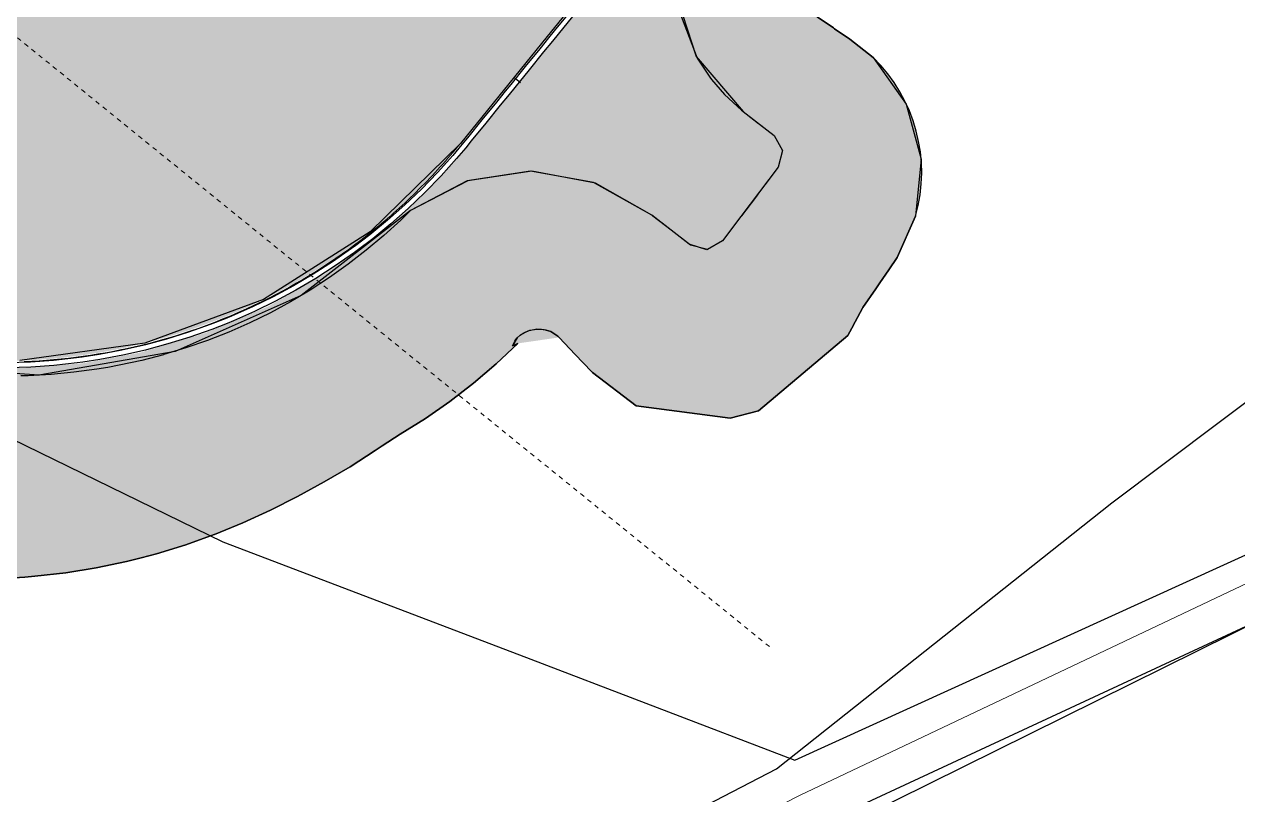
# Model space of a CAD drawing. Header units: metres. Extents: x 507649 to 508899, y 6966965 to 6967377.
# Drawn here: x 507903.79 to 507930.25, y 6967053.98 to 6967070.79 of the extents above; entities that cross this region are included whole.
import ezdxf

# ---------------------------------------------------------------- set-up
doc = ezdxf.new("R2010")
doc.units = ezdxf.units.M
doc.linetypes.add('Grid Line', pattern=[2.1, 1.2, -0.3, 0.3, -0.3])
doc.layers.add('_PROP-BDY', color=6, linetype='Continuous', plot=False)
doc.layers.add('A-FLOR', color=252, linetype='Continuous', lineweight=5)
doc.layers.add('D_UG_PIPES', color=252, linetype='EXIST_SWD', lineweight=0)
for name, color, linetype in [('C_TEXT_2.5', 7, 'Continuous'), ('EWS_BATTER TOP', 30, 'EARTHWORKS_Batter Ticks 1'), ('HATCH_LANDSCAPE', 1, 'Continuous'), ('HATCH_PAVEMENT_CARPARK', 254, 'Continuous'), ('KRB_LIP', 6, 'Continuous'), ('mga2020bdy', 252, 'Continuous'), ('mga2020TOPO_WAT', 252, 'Continuous'), ('PAV_CREST SAG', 2, 'Continuous'), ('PAV_FOOTPATH', 101, 'Continuous'), ('TIN BORDER', 5, 'Continuous'), ('TOPO_BANK', 252, 'Continuous')]:
    doc.layers.add(name, color=color, linetype=linetype)
doc.layers.add('S-GRID', color=47, linetype='Continuous', lineweight=5, plot=False)
doc.styles.get("Standard").update_dxf_attribs({"font": 'ARIALN.TTF'})
doc.linetypes.add('EARTHWORKS_Batter Ticks 1', pattern='A,0.5,[9,ISOCP.shx,S=1,R=0,X=0,Y=0],3,[9,ISOCP.shx,S=0.5,R=0,X=0,Y=0],2.5', length=6)
doc.linetypes.add('EXIST_SWD', pattern='A,5,-2.5,5,-2,["SWD",Standard,S=2.5,R=0,X=0,Y=-1.25],-8,5,-2.5,5,-2.5', length=37.5)

# ---------------------------------------------------------------- blocks, each defined once
blk = doc.blocks.new('XD_HATCH')
at = {"layer": 'HATCH_LANDSCAPE', "ltscale": 0.5}
h = blk.add_hatch(dxfattribs=at)
h.set_pattern_fill('GRASS', color=256, scale=0.05)
h.set_pattern_definition([(212.013854887, (0, 0), (-0.28538859865, -1.2375190291), [0.238125, -1.557926224]), (167.013854887, (0, 0), (-0.28538859868, -1.23751902925), [0.238125, -1.031875]), (257.013854887, (0, 0), (1.23751902925, -0.28538859868), [0.238125, -1.031875])])
edge = h.paths.add_edge_path()
edge.add_line((507928.042, 6967123.679), (507927.776, 6967121.724))
edge.add_line((507927.776, 6967121.724), (507927.741, 6967120.96))
edge.add_line((507927.741, 6967120.96), (507927.853, 6967120.076))
edge.add_line((507927.853, 6967120.076), (507928.12, 6967119.213))
edge.add_line((507928.12, 6967119.213), (507928.505, 6967118.481))
edge.add_line((507928.505, 6967118.481), (507935.361, 6967107.412))
edge.add_line((507935.361, 6967107.412), (507936.198, 6967105.739))
edge.add_line((507936.198, 6967105.739), (507936.832, 6967103.76))
edge.add_line((507936.832, 6967103.76), (507937.018, 6967102.605))
edge.add_line((507937.018, 6967102.605), (507937.086, 6967101.438))
edge.add_line((507937.086, 6967101.438), (507937.028, 6967100.143))
edge.add_line((507937.028, 6967100.143), (507936.823, 6967098.864))
edge.add_line((507936.823, 6967098.864), (507936.391, 6967097.354))
edge.add_line((507936.391, 6967097.354), (507935.848, 6967096.121))
edge.add_line((507935.848, 6967096.121), (507935.172, 6967094.956))
edge.add_line((507935.172, 6967094.956), (507934.621, 6967094.192))
edge.add_line((507934.621, 6967094.192), (507929.077, 6967087.367))
edge.add_line((507929.077, 6967087.367), (507927.109, 6967084.944))
edge.add_line((507927.109, 6967084.944), (507923.325, 6967080.287))
edge.add_line((507923.325, 6967080.287), (507918.735, 6967074.637))
edge.add_line((507918.735, 6967074.637), (507915.309, 6967070.42))
edge.add_line((507915.309, 6967070.42), (507913.417, 6967068.092))
edge.add_line((507913.417, 6967068.092), (507912.496, 6967067.072))
edge.add_line((507912.496, 6967067.072), (507911.487, 6967066.138))
edge.add_line((507911.487, 6967066.138), (507910.337, 6967065.337))
edge.add_line((507910.337, 6967065.337), (507909.122, 6967064.636))
edge.add_line((507909.122, 6967064.636), (507907.756, 6967064.058))
edge.add_line((507907.756, 6967064.058), (507906.336, 6967063.628))
edge.add_line((507906.336, 6967063.628), (507905.059, 6967063.39))
edge.add_line((507905.059, 6967063.39), (507903.764, 6967063.287))
edge.add_line((507903.764, 6967063.287), (507902.687, 6967063.284))
edge.add_line((507902.687, 6967063.284), (507901.614, 6967063.361))
edge.add_line((507901.614, 6967063.361), (507900.758, 6967063.518))
edge.add_line((507900.758, 6967063.518), (507899.91, 6967063.722))
edge.add_line((507899.91, 6967063.722), (507899.069, 6967063.972))
edge.add_line((507899.069, 6967063.972), (507898.249, 6967064.283))
edge.add_line((507898.249, 6967064.283), (507894.922, 6967065.974))
edge.add_line((507894.922, 6967065.974), (507892.803, 6967061.612))
edge.add_line((507892.803, 6967061.612), (507893.256, 6967061.401))
edge.add_line((507893.256, 6967061.401), (507893.709, 6967061.19))
edge.add_line((507893.709, 6967061.19), (507894.163, 6967060.978))
edge.add_line((507894.163, 6967060.978), (507894.616, 6967060.767))
edge.add_line((507894.616, 6967060.767), (507895.07, 6967060.556))
edge.add_line((507895.07, 6967060.556), (507895.523, 6967060.345))
edge.add_line((507895.523, 6967060.345), (507895.976, 6967060.134))
edge.add_line((507895.976, 6967060.134), (507896.256, 6967060.012))
edge.add_line((507896.256, 6967060.012), (507896.66, 6967059.88))
edge.add_line((507896.66, 6967059.88), (507897.302, 6967059.632))
edge.add_line((507897.302, 6967059.632), (507897.952, 6967059.411))
edge.add_line((507897.952, 6967059.411), (507898.612, 6967059.22))
edge.add_line((507898.612, 6967059.22), (507899.278, 6967059.058))
edge.add_line((507899.278, 6967059.058), (507899.534, 6967059.004))
edge.add_line((507899.534, 6967059.004), (507899.95, 6967058.927))
edge.add_line((507899.95, 6967058.927), (507900.626, 6967058.824))
edge.add_line((507900.626, 6967058.824), (507901.305, 6967058.747))
edge.add_line((507901.305, 6967058.747), (507901.985, 6967058.701))
edge.add_line((507901.985, 6967058.701), (507902.666, 6967058.686))
edge.add_line((507902.666, 6967058.686), (507903.345, 6967058.701))
edge.add_line((507903.345, 6967058.701), (507903.807, 6967058.729))
edge.add_line((507903.807, 6967058.729), (507904.022, 6967058.747))
edge.add_line((507904.022, 6967058.747), (507904.695, 6967058.822))
edge.add_line((507904.695, 6967058.822), (507905.362, 6967058.928))
edge.add_line((507905.362, 6967058.928), (507906.022, 6967059.067))
edge.add_line((507906.022, 6967059.067), (507906.339, 6967059.145))
edge.add_line((507906.339, 6967059.145), (507906.673, 6967059.236))
edge.add_line((507906.673, 6967059.236), (507907.313, 6967059.433))
edge.add_line((507907.313, 6967059.433), (507907.932, 6967059.654))
edge.add_line((507907.932, 6967059.654), (507907.942, 6967059.658))
edge.add_line((507907.942, 6967059.658), (507908.559, 6967059.909))
edge.add_line((507908.559, 6967059.909), (507909.162, 6967060.186))
edge.add_line((507909.162, 6967060.186), (507909.751, 6967060.488))
edge.add_line((507909.751, 6967060.488), (507910.329, 6967060.803))
edge.add_line((507910.329, 6967060.803), (507910.895, 6967061.133))
edge.add_line((507910.895, 6967061.133), (507911.444, 6967061.486))
edge.add_line((507911.444, 6967061.486), (507911.597, 6967061.59))
edge.add_line((507911.597, 6967061.59), (507911.989, 6967061.842))
edge.add_line((507911.989, 6967061.842), (507912.539, 6967062.188))
edge.add_line((507912.539, 6967062.188), (507913.072, 6967062.561))
edge.add_line((507913.072, 6967062.561), (507913.586, 6967062.958))
edge.add_line((507913.586, 6967062.958), (507914.081, 6967063.38))
edge.add_line((507914.081, 6967063.38), (507914.556, 6967063.825))
edge.add_line((507914.556, 6967063.825), (507915.452, 6967063.955))
edge.add_line((507915.452, 6967063.955), (507915.804, 6967063.586))
edge.add_line((507915.804, 6967063.586), (507915.806, 6967063.584))
edge.add_line((507915.806, 6967063.584), (507916.162, 6967063.214))
edge.add_line((507916.162, 6967063.214), (507916.182, 6967063.192))
edge.add_line((507916.182, 6967063.192), (507917.133, 6967062.463))
edge.add_line((507917.133, 6967062.463), (507919.183, 6967062.192))
edge.add_line((507919.183, 6967062.192), (507919.804, 6967062.351))
edge.add_line((507919.804, 6967062.351), (507921.752, 6967063.996))
edge.add_line((507921.752, 6967063.996), (507921.838, 6967064.159))
edge.add_line((507921.838, 6967064.159), (507921.909, 6967064.293))
edge.add_line((507921.909, 6967064.293), (507922.067, 6967064.59))
edge.add_line((507922.067, 6967064.59), (507922.077, 6967064.605))
edge.add_line((507922.077, 6967064.605), (507922.359, 6967065.018))
edge.add_line((507922.359, 6967065.018), (507922.446, 6967065.145))
edge.add_line((507922.446, 6967065.145), (507922.642, 6967065.432))
edge.add_line((507922.642, 6967065.432), (507922.825, 6967065.701))
edge.add_line((507922.825, 6967065.701), (507923.227, 6967066.601))
edge.add_arc((507919.873, 6967067.554), 3.487, 344.1416, 405.879)
edge.add_line((507922.3, 6967070.057), (507921.794, 6967070.463))
edge.add_line((507921.794, 6967070.463), (507921.459, 6967070.689))
edge.add_line((507921.459, 6967070.689), (507921.436, 6967070.705))
edge.add_line((507921.436, 6967070.705), (507921.078, 6967070.946))
edge.add_line((507921.078, 6967070.946), (507921.066, 6967070.956))
edge.add_line((507921.066, 6967070.956), (507920.941, 6967071.075))
edge.add_line((507920.941, 6967071.075), (507920.845, 6967071.191))
edge.add_line((507920.845, 6967071.191), (507920.832, 6967071.208))
edge.add_line((507920.832, 6967071.208), (507920.739, 6967071.353))
edge.add_arc((507921.945, 6967072.031), 1.384, 188.0285, 209.349, ccw=False)
edge.add_line((507920.575, 6967071.838), (507920.569, 6967071.884))
edge.add_arc((507921.88, 6967072.025), 1.319, 165.8469, 186.1533, ccw=False)
edge.add_arc((507921.829, 6967072.038), 1.266, 150.4312, 165.8343, ccw=False)
edge.add_line((507920.728, 6967072.663), (507920.821, 6967072.804))
edge.add_line((507920.821, 6967072.804), (507920.889, 6967072.885))
edge.add_line((507920.889, 6967072.885), (507920.997, 6967073.037))
edge.add_line((507920.997, 6967073.037), (507921.285, 6967073.45))
edge.add_line((507921.285, 6967073.45), (507921.57, 6967073.865))
edge.add_line((507921.57, 6967073.865), (507921.855, 6967074.28))
edge.add_line((507921.855, 6967074.28), (507922.142, 6967074.693))
edge.add_line((507922.142, 6967074.693), (507922.437, 6967075.1))
edge.add_line((507922.437, 6967075.1), (507922.732, 6967075.507))
edge.add_line((507922.732, 6967075.507), (507922.986, 6967075.858))
edge.add_line((507922.986, 6967075.858), (507923.026, 6967075.914))
edge.add_line((507923.026, 6967075.914), (507923.32, 6967076.322))
edge.add_line((507923.32, 6967076.322), (507923.614, 6967076.729))
edge.add_line((507923.614, 6967076.729), (507923.907, 6967077.137))
edge.add_line((507923.907, 6967077.137), (507924.2, 6967077.546))
edge.add_line((507924.2, 6967077.546), (507924.493, 6967077.954))
edge.add_line((507924.493, 6967077.954), (507924.785, 6967078.362))
edge.add_line((507924.785, 6967078.362), (507925.077, 6967078.771))
edge.add_arc((507927.216, 6967077.375), 2.555, 102.0602, 146.8552, ccw=False)
edge.add_line((507926.683, 6967079.873), (507926.933, 6967079.9))
edge.add_arc((507927.02, 6967077.202), 2.699, 45.2674, 91.8425, ccw=False)
edge.add_line((507928.919, 6967079.12), (507928.955, 6967079.084))
edge.add_line((507928.955, 6967079.084), (507929.31, 6967078.727))
edge.add_line((507929.31, 6967078.727), (507929.665, 6967078.371))
edge.add_line((507929.665, 6967078.371), (507930.019, 6967078.015))
edge.add_line((507930.019, 6967078.015), (507930.264, 6967077.769))
edge.add_line((507930.264, 6967077.769), (507930.374, 6967077.658))
edge.add_line((507930.374, 6967077.658), (507930.729, 6967077.302))
edge.add_line((507930.729, 6967077.302), (507931.084, 6967076.945))
edge.add_line((507931.084, 6967076.945), (507931.438, 6967076.589))
edge.add_line((507931.438, 6967076.589), (507931.609, 6967076.417))
edge.add_arc((507934.389, 6967079.182), 3.92, 224.8432, 270.2332)
edge.add_line((507934.405, 6967075.262), (507936.327, 6967075.792))
edge.add_line((507936.327, 6967075.792), (507937.038, 6967076.844))
edge.add_line((507937.038, 6967076.844), (507937.115, 6967077.039))
edge.add_line((507937.115, 6967077.039), (507937.307, 6967077.532))
edge.add_line((507937.307, 6967077.532), (507937.498, 6967078.025))
edge.add_line((507937.498, 6967078.025), (507937.69, 6967078.517))
edge.add_line((507937.69, 6967078.517), (507937.881, 6967079.01))
edge.add_line((507937.881, 6967079.01), (507938.071, 6967079.503))
edge.add_line((507938.071, 6967079.503), (507938.261, 6967079.995))
edge.add_line((507938.261, 6967079.995), (507938.453, 6967080.487))
edge.add_line((507938.453, 6967080.487), (507938.716, 6967080.919))
edge.add_line((507938.716, 6967080.919), (507938.979, 6967081.351))
edge.add_line((507938.979, 6967081.351), (507939.245, 6967081.781))
edge.add_line((507939.245, 6967081.781), (507939.525, 6967082.199))
edge.add_line((507939.525, 6967082.199), (507939.804, 6967082.618))
edge.add_line((507939.804, 6967082.618), (507940.084, 6967083.036))
edge.add_line((507940.084, 6967083.036), (507940.258, 6967083.298))
edge.add_line((507940.258, 6967083.298), (507940.362, 6967083.455))
edge.add_line((507940.362, 6967083.455), (507940.641, 6967083.874))
edge.add_line((507940.641, 6967083.874), (507940.919, 6967084.294))
edge.add_line((507940.919, 6967084.294), (507941.197, 6967084.713))
edge.add_line((507941.197, 6967084.713), (507941.474, 6967085.133))
edge.add_line((507941.474, 6967085.133), (507941.751, 6967085.552))
edge.add_line((507941.751, 6967085.552), (507942.028, 6967085.972))
edge.add_line((507942.028, 6967085.972), (507942.305, 6967086.393))
edge.add_line((507942.305, 6967086.393), (507942.581, 6967086.813))
edge.add_line((507942.581, 6967086.813), (507942.89, 6967087.207))
edge.add_line((507942.89, 6967087.207), (507943.222, 6967087.583))
edge.add_line((507943.222, 6967087.583), (507943.554, 6967087.958))
edge.add_line((507943.554, 6967087.958), (507943.885, 6967088.334))
edge.add_line((507943.885, 6967088.334), (507944.217, 6967088.711))
edge.add_line((507944.217, 6967088.711), (507944.74, 6967090.417))
edge.add_line((507944.74, 6967090.417), (507944.74, 6967090.443))
edge.add_line((507944.74, 6967090.443), (507944.738, 6967090.92))
edge.add_line((507944.738, 6967090.92), (507944.3, 6967092.056))
edge.add_line((507944.3, 6967092.056), (507944.1, 6967092.24))
edge.add_line((507944.1, 6967092.24), (507943.732, 6967092.581))
edge.add_line((507943.732, 6967092.581), (507943.364, 6967092.921))
edge.add_line((507943.364, 6967092.921), (507942.995, 6967093.261))
edge.add_line((507942.995, 6967093.261), (507942.627, 6967093.601))
edge.add_line((507942.627, 6967093.601), (507942.258, 6967093.94))
edge.add_line((507942.258, 6967093.94), (507941.889, 6967094.28))
edge.add_line((507941.889, 6967094.28), (507941.716, 6967094.44))
edge.add_line((507941.716, 6967094.44), (507941.52, 6967094.62))
edge.add_line((507941.52, 6967094.62), (507941.151, 6967094.959))
edge.add_line((507941.151, 6967094.959), (507940.782, 6967095.299))
edge.add_line((507940.782, 6967095.299), (507940.413, 6967095.638))
edge.add_line((507940.413, 6967095.638), (507940.044, 6967095.977))
edge.add_line((507940.044, 6967095.977), (507939.674, 6967096.317))
edge.add_line((507939.674, 6967096.317), (507939.304, 6967096.654))
edge.add_line((507939.304, 6967096.654), (507938.986, 6967096.877))
edge.add_line((507938.986, 6967096.877), (507938.884, 6967096.939))
edge.add_line((507938.884, 6967096.939), (507938.336, 6967097.64))
edge.add_line((507938.336, 6967097.64), (507938.28, 6967097.638))
edge.add_line((507938.28, 6967097.638), (507938.142, 6967097.652))
edge.add_line((507938.142, 6967097.652), (507937.964, 6967097.71))
edge.add_line((507937.964, 6967097.71), (507937.93, 6967097.726))
edge.add_line((507937.93, 6967097.726), (507937.649, 6967097.965))
edge.add_line((507937.649, 6967097.965), (507937.623, 6967097.99))
edge.add_line((507937.623, 6967097.99), (507937.647, 6967099.132))
edge.add_line((507937.647, 6967099.132), (507937.662, 6967099.33))
edge.add_line((507937.662, 6967099.33), (507937.675, 6967099.556))
edge.add_line((507937.675, 6967099.556), (507937.689, 6967100.089))
edge.add_line((507937.689, 6967100.089), (507937.681, 6967100.619))
edge.add_line((507937.681, 6967100.619), (507937.65, 6967101.145))
edge.add_line((507937.65, 6967101.145), (507937.613, 6967101.537))
edge.add_line((507937.613, 6967101.537), (507937.598, 6967101.666))
edge.add_line((507937.598, 6967101.666), (507937.524, 6967102.181))
edge.add_line((507937.524, 6967102.181), (507937.429, 6967102.69))
edge.add_line((507937.429, 6967102.69), (507937.314, 6967103.192))
edge.add_line((507937.314, 6967103.192), (507937.215, 6967103.561))
edge.add_line((507937.215, 6967103.561), (507937.188, 6967103.652))
edge.add_line((507937.188, 6967103.652), (507937.178, 6967103.686))
edge.add_line((507937.178, 6967103.686), (507937.022, 6967104.172))
edge.add_line((507937.022, 6967104.172), (507936.847, 6967104.649))
edge.add_line((507936.847, 6967104.649), (507936.652, 6967105.116))
edge.add_line((507936.652, 6967105.116), (507936.437, 6967105.571))
edge.add_line((507936.437, 6967105.571), (507936.412, 6967105.618))
edge.add_line((507936.412, 6967105.618), (507936.247, 6967106.034))
edge.add_line((507936.247, 6967106.034), (507936.03, 6967106.486))
edge.add_line((507936.03, 6967106.486), (507935.788, 6967106.924))
edge.add_line((507935.788, 6967106.924), (507935.525, 6967107.349))
edge.add_line((507935.525, 6967107.349), (507935.447, 6967107.467))
edge.add_line((507935.447, 6967107.467), (507935.264, 6967107.776))
edge.add_line((507935.264, 6967107.776), (507935.009, 6967108.206))
edge.add_line((507935.009, 6967108.206), (507934.753, 6967108.636))
edge.add_line((507934.753, 6967108.636), (507934.498, 6967109.066))
edge.add_line((507934.498, 6967109.066), (507934.243, 6967109.497))
edge.add_line((507934.243, 6967109.497), (507933.988, 6967109.927))
edge.add_line((507933.988, 6967109.927), (507933.711, 6967110.343))
edge.add_line((507933.711, 6967110.343), (507933.399, 6967110.738))
edge.add_line((507933.399, 6967110.738), (507933.171, 6967111.185))
edge.add_line((507933.171, 6967111.185), (507932.875, 6967111.59))
edge.add_line((507932.875, 6967111.59), (507932.794, 6967111.705))
edge.add_line((507932.794, 6967111.705), (507932.609, 6967112.013))
edge.add_line((507932.609, 6967112.013), (507932.353, 6967112.442))
edge.add_line((507932.353, 6967112.442), (507932.096, 6967112.871))
edge.add_line((507932.096, 6967112.871), (507931.839, 6967113.3))
edge.add_line((507931.839, 6967113.3), (507931.582, 6967113.73))
edge.add_line((507931.582, 6967113.73), (507931.325, 6967114.159))
edge.add_line((507931.325, 6967114.159), (507931.068, 6967114.588))
edge.add_line((507931.068, 6967114.588), (507930.811, 6967115.017))
edge.add_line((507930.811, 6967115.017), (507930.554, 6967115.446))
edge.add_line((507930.554, 6967115.446), (507930.283, 6967115.866))
edge.add_line((507930.283, 6967115.866), (507930.007, 6967116.283))
edge.add_line((507930.007, 6967116.283), (507929.731, 6967116.7))
edge.add_line((507929.731, 6967116.7), (507929.455, 6967117.117))
edge.add_line((507929.455, 6967117.117), (507929.179, 6967117.534))
edge.add_line((507929.179, 6967117.534), (507928.903, 6967117.951))
edge.add_line((507928.903, 6967117.951), (507928.627, 6967118.369))
edge.add_line((507928.627, 6967118.369), (507928.525, 6967118.526))
edge.add_line((507928.525, 6967118.526), (507928.374, 6967118.799))
edge.add_arc((507932.955, 6967121.142), 5.146, 192.0632, 207.0864, ccw=False)
edge.add_line((507927.923, 6967120.067), (507927.895, 6967120.209))
edge.add_line((507927.895, 6967120.209), (507927.872, 6967120.341))
edge.add_arc((507933.061, 6967121.16), 5.254, 174.1204, 188.9726, ccw=False)
edge.add_line((507927.835, 6967121.698), (507927.838, 6967121.719))
edge.add_line((507927.838, 6967121.719), (507927.951, 6967122.187))
edge.add_line((507927.951, 6967122.187), (507928.032, 6967122.681))
edge.add_line((507928.032, 6967122.681), (507928.067, 6967123.18))
edge.add_line((507928.067, 6967123.18), (507928.104, 6967123.68))
edge.add_line((507928.104, 6967123.68), (507928.042, 6967123.679))
at = {"layer": 'HATCH_PAVEMENT_CARPARK'}
h = blk.add_hatch(color=256, dxfattribs=at)
h.dxf.hatch_style = 1
edge = h.paths.add_edge_path()
edge.add_arc((507820.003, 6967266.085), 90.985, 212.49045, 214.43315, ccw=False)
edge.add_line((507743.26, 6967217.211), (507739.398, 6967223.586))
edge.add_line((507739.398, 6967223.586), (507735.794, 6967229.354))
edge.add_arc((507741.735, 6967233.063), 7.004, 130.4092, 211.9744, ccw=False)
edge.add_line((507737.195, 6967238.395), (507750.654, 6967250.094))
edge.add_line((507750.654, 6967250.094), (507741.05, 6967244.042))
edge.add_line((507741.05, 6967244.042), (507736.887, 6967241.488))
edge.add_line((507736.887, 6967241.488), (507736.596, 6967241.375))
edge.add_line((507736.596, 6967241.375), (507734.55, 6967240.12))
edge.add_line((507734.55, 6967240.12), (507731.321, 6967238.12))
edge.add_line((507731.321, 6967238.12), (507725.641, 6967234.654))
edge.add_line((507725.641, 6967234.654), (507731.043, 6967225.636))
edge.add_line((507731.043, 6967225.636), (507734.314, 6967220.406))
edge.add_line((507734.314, 6967220.406), (507740.71, 6967210.555))
edge.add_arc((507792.018, 6967243.469), 60.957, 212.67978, 223.00419)
edge.add_line((507747.44, 6967201.893), (507760.817, 6967187.542))
edge.add_line((507760.817, 6967187.542), (507809.449, 6967136.334))
edge.add_line((507809.449, 6967136.334), (507818.102, 6967127.228))
edge.add_line((507818.102, 6967127.228), (507823.852, 6967121.378))
edge.add_line((507823.852, 6967121.378), (507824.492, 6967120.745))
edge.add_arc((508006.447, 6967303.151), 257.643, 225.07103, 227.49079)
edge.add_line((507832.355, 6967113.225), (507846.232, 6967101.068))
edge.add_line((507846.232, 6967101.068), (507853.401, 6967095.287))
edge.add_line((507853.401, 6967095.287), (507861.259, 6967089.103))
edge.add_line((507861.259, 6967089.103), (507875.892, 6967078.04))
edge.add_line((507875.892, 6967078.04), (507894.996, 6967066.105))
edge.add_line((507894.996, 6967066.105), (507898.306, 6967064.422))
edge.add_arc((507903.258, 6967076.442), 13, 247.607, 320.5781)
edge.add_line((507913.301, 6967068.186), (507923.209, 6967080.381))
edge.add_line((507923.209, 6967080.381), (507928.884, 6967087.367))
edge.add_line((507928.884, 6967087.367), (507934.503, 6967094.285))
edge.add_arc((507925.6, 6967101.304), 11.338, 321.7466, 356.9562)
edge.add_arc((507925.051, 6967101.301), 11.886, 357.1121, 390.6511)
edge.add_line((507935.276, 6967107.361), (507928.355, 6967118.419))
edge.add_arc((507932.593, 6967121.072), 5, 172.2504, 212.042, ccw=False)
edge.add_line((507927.638, 6967121.746), (507927.905, 6967123.707))
edge.add_line((507927.905, 6967123.707), (507927.905, 6967123.707))
edge.add_line((507927.905, 6967123.707), (507928.222, 6967126.036))
edge.add_line((507928.222, 6967126.036), (507922.15, 6967126.731))
edge.add_line((507922.15, 6967126.731), (507921.982, 6967124.77))
edge.add_line((507921.982, 6967124.77), (507922.008, 6967120.889))
edge.add_arc((507933.653, 6967120.754), 11.645, 179.3346, 190.5058)
edge.add_arc((507935.181, 6967121.115), 13.214, 190.8395, 200.6804)
edge.add_arc((507934.907, 6967121.234), 13.001, 201.5983, 211.6011)
edge.add_line((507923.833, 6967114.422), (507928.422, 6967107.084))
edge.add_arc((507919.474, 6967101.5), 10.548, 18.5241, 31.9651, ccw=False)
edge.add_line((507929.475, 6967104.851), (507929.787, 6967103.654))
edge.add_line((507929.787, 6967103.654), (507929.949, 6967102.428))
edge.add_arc((507919.973, 6967101.735), 10, -10.2075, 3.9733, ccw=False)
edge.add_arc((507921.309, 6967101.319), 8.612, 334.462, 350.9422, ccw=False)
edge.add_line((507929.08, 6967097.606), (507928.501, 6967096.513))
edge.add_line((507928.501, 6967096.513), (507927.791, 6967095.501))
edge.add_line((507927.791, 6967095.501), (507924.256, 6967091.166))
edge.add_line((507924.256, 6967091.166), (507918.568, 6967084.191))
edge.add_line((507918.568, 6967084.191), (507911.58, 6967075.614))
edge.add_line((507911.58, 6967075.614), (507910.645, 6967074.541))
edge.add_line((507910.645, 6967074.541), (507910.131, 6967074.048))
edge.add_line((507910.131, 6967074.048), (507909.863, 6967073.813))
edge.add_line((507909.863, 6967073.813), (507909.587, 6967073.587))
edge.add_line((507909.587, 6967073.587), (507909.304, 6967073.367))
edge.add_line((507909.304, 6967073.367), (507909.013, 6967073.157))
edge.add_line((507909.013, 6967073.157), (507908.416, 6967072.764))
edge.add_line((507908.416, 6967072.764), (507907.795, 6967072.408))
edge.add_line((507907.795, 6967072.408), (507907.154, 6967072.091))
edge.add_line((507907.154, 6967072.091), (507906.825, 6967071.948))
edge.add_line((507906.825, 6967071.948), (507906.493, 6967071.814))
edge.add_line((507906.493, 6967071.814), (507905.816, 6967071.577))
edge.add_line((507905.816, 6967071.577), (507905.127, 6967071.382))
edge.add_line((507905.127, 6967071.382), (507904.429, 6967071.208))
edge.add_line((507904.429, 6967071.208), (507903.012, 6967071.034))
edge.add_line((507903.012, 6967071.034), (507901.581, 6967071.056))
edge.add_line((507901.581, 6967071.056), (507900.489, 6967071.127))
edge.add_line((507900.489, 6967071.127), (507899.41, 6967071.292))
edge.add_line((507899.41, 6967071.292), (507898.989, 6967071.383))
edge.add_line((507898.989, 6967071.383), (507898.134, 6967071.614))
edge.add_line((507898.134, 6967071.614), (507897.297, 6967071.904))
edge.add_line((507897.297, 6967071.904), (507895.368, 6967072.947))
edge.add_line((507895.368, 6967072.947), (507879.298, 6967082.987))
edge.add_line((507879.298, 6967082.987), (507866.995, 6967092.289))
edge.add_line((507866.995, 6967092.289), (507856.54, 6967100.453))
edge.add_line((507856.54, 6967100.453), (507836.168, 6967117.777))
edge.add_line((507836.168, 6967117.777), (507828.863, 6967124.875))
edge.add_line((507828.863, 6967124.875), (507821.037, 6967132.845))
edge.add_line((507821.037, 6967132.845), (507813.741, 6967140.457))
edge.add_line((507813.741, 6967140.457), (507815.658, 6967142.761))
edge.add_line((507815.658, 6967142.761), (507797.065, 6967160.683))
edge.add_line((507797.065, 6967160.683), (507795.715, 6967159.508))
edge.add_line((507795.715, 6967159.508), (507754.472, 6967202.936))
edge.add_line((507754.472, 6967202.936), (507751.459, 6967206.268))
edge.add_arc((507819.868, 6967266.093), 90.877, 214.4857, 221.17028, ccw=False)
at = {"layer": 'KRB_LIP'}
for points in [[(507915.193, 6967070.515), (507915.193, 6967070.515)], [(507913.301, 6967068.186), (507913.301, 6967068.186)]]:
    blk.add_lwpolyline(points, dxfattribs=at)
blk = doc.blocks.new('XE_SURVEY')
at = {"layer": 'D_UG_PIPES', "flags": 128}
blk.add_lwpolyline([(507741.016, 6967200.273), (507747.15, 6967192.291), (507752.549, 6967184.499), (507759.944, 6967176.492), (507766.427, 6967169.447), (507773.421, 6967161.557), (507780.398, 6967154.335), (507787.332, 6967147.004), (507794.664, 6967139.504), (507801.475, 6967132.601), (507808.45, 6967125.472), (507816.205, 6967118.339), (507825.113, 6967108.507), (507830.763, 6967103.224), (507837.747, 6967095.978), (507845.761, 6967088.945), (507853.422, 6967082.201), (507862.041, 6967076.014), (507870.746, 6967069.366), (507880.15, 6967063.579), (507889.541, 6967057.221), (507901.227, 6967052.696), (507905.257, 6967050.845), (507911.912, 6967049.364), (507914.386, 6967050.745), (507920.711, 6967053.97), (507930.606, 6967058.671), (507939.398, 6967065.326), (507941.267, 6967069.526), (507940.877, 6967073.658)], dxfattribs=at)
at = {"layer": 'mga2020bdy'}
blk.add_polyline3d([(507930.838, 6967057.836, 2.66), (507915.488, 6967050.24, 2.596), (507903.498, 6967048.557, 2.542), (507893.762, 6967051.462, 2.434), (507887.548, 6967055.187, 2.548), (507870.142, 6967064.468, 2.562), (507855.02, 6967075.71, 2.622), (507843.867, 6967084.849, 2.546), (507836.245, 6967091.495, 2.659), (507828.052, 6967099.593, 2.613), (507822.89, 6967104.75, 2.549)], dxfattribs=at)
at = {"layer": 'mga2020TOPO_WAT'}
blk.add_polyline3d([(507945.207, 6967077.283, 2.624), (507943.19, 6967071.167, 2.629), (507940.92, 6967065.508, 2.637), (507937.956, 6967062.114, 2.574), (507930.838, 6967057.836, 2.66), (507919.887, 6967052.752, 2.642), (507915.488, 6967050.24, 2.596)], dxfattribs=at)
at = {"layer": 'TOPO_BANK'}
blk.add_polyline3d([(507826.23, 6967109.289, 3.707), (507832.809, 6967102.051, 3.721), (507839.325, 6967095.615, 3.757), (507848.349, 6967087.953, 3.793), (507856.734, 6967080.719, 3.429), (507866.025, 6967074.417, 3.655), (507872.979, 6967068.724, 3.491), (507888.09, 6967058.475, 3.071), (507896.573, 6967054.681, 3.298), (507904.148, 6967052.06, 3.28), (507910.708, 6967051.055, 3.239), (507916.177, 6967052.461, 3.113), (507920.197, 6967054.547, 3.097), (507927.505, 6967060.347, 3.395), (507935.698, 6967066.507, 3.61), (507940.211, 6967073.737, 3.6), (507940.671, 6967080.327, 4.229), (507943.82, 6967086.874, 4.371), (507945.168, 6967091.729, 4.193), (507940.978, 6967098.955, 4.143), (507936.78, 6967105.929, 4.208)], dxfattribs=at)
blk = doc.blocks.new('25027_BNP_Skygate Play-Sheet - 000101 - SITE PLAN')
at = {"layer": '_PROP-BDY'}
for p, q in [((-2456192.9, 4006839.9), (-2471949.3, 3996995.55)), ((-2471949.3, 3996995.55), (-2477470.84, 3992816.39)), ((-2477470.84, 3992816.39), (-2482596.79, 3988936.64)), ((-2482596.79, 3988936.64), (-2484417.59, 3975094.07))]:
    blk.add_line(p, q, dxfattribs=at)
at = {"layer": 'A-FLOR'}
blk.add_line((-2460288.88, 3967458.34), (-2467326.1, 3987999.02), dxfattribs=at)
for points, knots in [([(-2467972.4, 3993314.99), (-2467884.97, 3994304.78), (-2467507.4, 3996133.18), (-2466748.37, 3997835.66), (-2466321.02, 3998583.21)], [-1, -1, -1, -1, -0.75, -0.533333333, -0.533333333, -0.533333333, -0.533333333]), ([(-2467326.1, 3987999.02), (-2467471.84, 3988424.42), (-2467718.65, 3989289.98), (-2468029.15, 3991063.73), (-2468051.51, 3992419.36), (-2467972.4, 3993314.99)], [-1, -1, -1, -1, -0.75, -0.5, 0, 0, 0, 0])]:
    blk.add_open_spline(points, degree=3, knots=knots, dxfattribs=at)
at = {"layer": 'S-GRID', "linetype": 'Grid Line'}
blk.add_line((-2350761.18, 4032670.82), (-2480207.7, 3988097.78), dxfattribs=at)
blk = doc.blocks.new('XE_ARCH')
at = {"xscale": 0.001, "yscale": 0.001, "zscale": 0.001, "rotation": 121.996}
blk.add_blockref('25027_BNP_Skygate Play-Sheet - 000101 - SITE PLAN', (509988.126, 6971273.77), dxfattribs=at)
blk = doc.blocks.new('A$Cbbbd136e')
at = {"layer": 'TIN BORDER'}
blk.add_lwpolyline([(507903.345, 6967058.701), (507903.807, 6967058.729), (507904.022, 6967058.747), (507904.695, 6967058.822), (507905.362, 6967058.928), (507906.022, 6967059.067), (507906.339, 6967059.145), (507906.673, 6967059.236), (507907.313, 6967059.433), (507907.932, 6967059.654), (507907.942, 6967059.658), (507908.559, 6967059.909), (507909.162, 6967060.186), (507909.751, 6967060.488), (507910.329, 6967060.803), (507910.895, 6967061.133), (507911.444, 6967061.486), (507911.597, 6967061.59), (507911.989, 6967061.842), (507912.539, 6967062.188), (507913.072, 6967062.561), (507913.586, 6967062.958), (507914.081, 6967063.38), (507914.556, 6967063.825), (507914.437, 6967063.771), (507914.444, 6967063.79, -0.090716), (507914.542, 6967063.943), (507914.607, 6967064.004, -0.078316), (507914.77, 6967064.095, -0.074463), (507914.965, 6967064.135, -0.070604), (507915.173, 6967064.117), (507915.276, 6967064.085), (507915.427, 6967063.981), (507915.452, 6967063.955), (507915.804, 6967063.586), (507915.806, 6967063.584), (507916.162, 6967063.214), (507916.182, 6967063.192), (507917.133, 6967062.463), (507919.183, 6967062.192), (507919.804, 6967062.351), (507921.752, 6967063.996), (507921.838, 6967064.159), (507921.909, 6967064.293), (507922.067, 6967064.59), (507922.077, 6967064.605), (507922.359, 6967065.018), (507922.446, 6967065.145), (507922.642, 6967065.432), (507922.825, 6967065.701), (507923.227, 6967066.601, 0.276091), (507922.3, 6967070.057), (507921.794, 6967070.463), (507921.459, 6967070.689), (507921.436, 6967070.705), (507921.078, 6967070.946)], format="xyb", dxfattribs=at)
blk = doc.blocks.new('XD_DESIGN BASE_1')
at = {"layer": 'EWS_BATTER TOP'}
blk.add_polyline3d([(507917.957, 6967071.588, 4.778), (507918.441, 6967070.085, 4.755), (507919.469, 6967068.886, 4.732), (507919.469, 6967068.886, 4.732), (507920.141, 6967068.359, 4.728), (507920.141, 6967068.359, 4.728), (507920.328, 6967068.03, 4.726), (507920.231, 6967067.665, 4.725), (507920.231, 6967067.665, 4.725), (507919.42, 6967066.594, 4.71), (507919.42, 6967066.594, 4.71), (507919.019, 6967066.065, 4.717), (507919.019, 6967066.065, 4.717), (507918.687, 6967065.871, 4.718), (507918.316, 6967065.97, 4.72), (507918.316, 6967065.97, 4.72), (507917.473, 6967066.62, 4.722), (507917.473, 6967066.62, 4.722), (507916.247, 6967067.319, 4.759), (507914.859, 6967067.579, 4.796), (507913.463, 6967067.372, 4.833), (507912.211, 6967066.72, 4.87), (507912.211, 6967066.72, 4.87), (507909.833, 6967064.871, 4.899), (507907.079, 6967063.65, 4.927), (507904.112, 6967063.131, 4.956), (507901.107, 6967063.343, 4.984)], dxfattribs=at)
at = {"layer": 'KRB_LIP'}
blk.add_polyline3d([(507936.451, 6967104.646, 4.855), (507936.938, 6967101.742, 4.84), (507936.663, 6967098.81, 4.825), (507935.643, 6967096.048, 4.811), (507935.643, 6967096.048, 4.811), (507934.503, 6967094.285, 4.8), (507934.503, 6967094.285, 4.8), (507928.884, 6967087.367, 4.756), (507928.884, 6967087.367, 4.756), (507926.992, 6967085.038, 4.741), (507926.992, 6967085.038, 4.741), (507923.209, 6967080.381, 4.711), (507923.209, 6967080.381, 4.711), (507918.618, 6967074.731, 4.674), (507918.618, 6967074.731, 4.674), (507915.193, 6967070.515, 4.647), (507915.193, 6967070.515, 4.647), (507913.301, 6967068.186, 4.677), (507913.301, 6967068.186, 4.677), (507911.336, 6967066.256, 4.708), (507909.009, 6967064.783, 4.739), (507906.424, 6967063.833, 4.77), (507903.696, 6967063.449, 4.801)], dxfattribs=at)
at = {"layer": 'PAV_CREST SAG'}
for points in [[(507915.663, 6967071.026, 4.801), (507915.346, 6967070.639, 4.798), (507915.224, 6967070.489, 4.797), (507915.031, 6967070.252, 4.8), (507914.716, 6967069.863, 4.805), (507914.401, 6967069.475, 4.81), (507914.279, 6967069.325, 4.812), (507914.086, 6967069.087, 4.815), (507913.77, 6967068.699, 4.82), (507913.454, 6967068.311, 4.825), (507913.332, 6967068.161, 4.827), (507913.134, 6967067.926, 4.831), (507912.799, 6967067.553, 4.836), (507912.45, 6967067.192, 4.842), (507912.088, 6967066.846, 4.847), (507911.713, 6967066.513, 4.853), (507911.325, 6967066.196, 4.859), (507910.989, 6967065.94, 4.863), (507910.925, 6967065.893, 4.864), (507910.513, 6967065.606, 4.87), (507910.091, 6967065.335, 4.875), (507909.659, 6967065.081, 4.881), (507909.218, 6967064.843, 4.887), (507908.767, 6967064.622, 4.892), (507908.309, 6967064.419, 4.898), (507908.171, 6967064.363, 4.9), (507907.843, 6967064.234, 4.904), (507907.37, 6967064.067, 4.909), (507906.891, 6967063.918, 4.915), (507906.434, 6967063.794, 4.92), (507906.407, 6967063.787, 4.92), (507905.918, 6967063.676, 4.926), (507905.425, 6967063.583, 4.932), (507905.053, 6967063.526, 4.936), (507904.929, 6967063.509, 4.937), (507904.43, 6967063.454, 4.943), (507903.93, 6967063.419, 4.948), (507903.429, 6967063.403, 4.954)], [(507915.663, 6967071.026, 4.801), (507915.346, 6967070.639, 4.798), (507915.224, 6967070.489, 4.797), (507915.031, 6967070.252, 4.8), (507914.716, 6967069.863, 4.805), (507914.401, 6967069.475, 4.81), (507914.279, 6967069.325, 4.812), (507914.086, 6967069.087, 4.815), (507913.77, 6967068.699, 4.82), (507913.454, 6967068.311, 4.825), (507913.332, 6967068.161, 4.827), (507913.134, 6967067.926, 4.831), (507912.799, 6967067.553, 4.836), (507912.45, 6967067.192, 4.842), (507912.088, 6967066.846, 4.847), (507911.713, 6967066.513, 4.853), (507911.325, 6967066.196, 4.859), (507910.989, 6967065.94, 4.863), (507910.925, 6967065.893, 4.864), (507910.513, 6967065.606, 4.87), (507910.091, 6967065.335, 4.875), (507909.659, 6967065.081, 4.881), (507909.218, 6967064.843, 4.887), (507908.767, 6967064.622, 4.892), (507908.309, 6967064.419, 4.898), (507908.171, 6967064.363, 4.9), (507907.843, 6967064.234, 4.904), (507907.37, 6967064.067, 4.909), (507906.891, 6967063.918, 4.915), (507906.434, 6967063.794, 4.92), (507906.407, 6967063.787, 4.92), (507905.918, 6967063.676, 4.926), (507905.425, 6967063.583, 4.932), (507905.053, 6967063.526, 4.936), (507904.929, 6967063.509, 4.937), (507904.43, 6967063.454, 4.943), (507903.93, 6967063.419, 4.948), (507903.429, 6967063.403, 4.954)], [(507915.748, 6967070.957, 4.801), (507915.432, 6967070.57, 4.798), (507915.309, 6967070.42, 4.797), (507915.116, 6967070.182, 4.8), (507914.801, 6967069.794, 4.805), (507914.486, 6967069.406, 4.81), (507914.364, 6967069.255, 4.812), (507914.171, 6967069.018, 4.815), (507913.855, 6967068.63, 4.82), (507913.54, 6967068.242, 4.825), (507913.417, 6967068.092, 4.827), (507913.217, 6967067.854, 4.831), (507912.88, 6967067.478, 4.836), (507912.528, 6967067.114, 4.842), (507912.163, 6967066.765, 4.847), (507911.784, 6967066.43, 4.853), (507911.393, 6967066.109, 4.859), (507911.054, 6967065.851, 4.863), (507910.989, 6967065.804, 4.864), (507910.574, 6967065.515, 4.87), (507910.149, 6967065.241, 4.875), (507909.713, 6967064.985, 4.881), (507909.268, 6967064.745, 4.887), (507908.814, 6967064.523, 4.892), (507908.351, 6967064.318, 4.898), (507908.213, 6967064.261, 4.9), (507907.881, 6967064.131, 4.904), (507907.404, 6967063.962, 4.909), (507906.922, 6967063.812, 4.915), (507906.46, 6967063.687, 4.92), (507906.433, 6967063.681, 4.92), (507905.94, 6967063.568, 4.926), (507905.443, 6967063.474, 4.932), (507905.068, 6967063.417, 4.936), (507904.943, 6967063.4, 4.937), (507904.44, 6967063.345, 4.943), (507903.936, 6967063.309, 4.948), (507903.43, 6967063.293, 4.954)], [(507915.748, 6967070.957, 4.801), (507915.432, 6967070.57, 4.798), (507915.309, 6967070.42, 4.797), (507915.116, 6967070.182, 4.8), (507914.801, 6967069.794, 4.805), (507914.486, 6967069.406, 4.81), (507914.364, 6967069.255, 4.812), (507914.171, 6967069.018, 4.815), (507913.855, 6967068.63, 4.82), (507913.54, 6967068.242, 4.825), (507913.417, 6967068.092, 4.827), (507913.217, 6967067.854, 4.831), (507912.88, 6967067.478, 4.836), (507912.528, 6967067.114, 4.842), (507912.163, 6967066.765, 4.847), (507911.784, 6967066.43, 4.853), (507911.393, 6967066.109, 4.859), (507911.054, 6967065.851, 4.863), (507910.989, 6967065.804, 4.864), (507910.574, 6967065.515, 4.87), (507910.149, 6967065.241, 4.875), (507909.713, 6967064.985, 4.881), (507909.268, 6967064.745, 4.887), (507908.814, 6967064.523, 4.892), (507908.351, 6967064.318, 4.898), (507908.213, 6967064.261, 4.9), (507907.881, 6967064.131, 4.904), (507907.404, 6967063.962, 4.909), (507906.922, 6967063.812, 4.915), (507906.46, 6967063.687, 4.92), (507906.433, 6967063.681, 4.92), (507905.94, 6967063.568, 4.926), (507905.443, 6967063.474, 4.932), (507905.068, 6967063.417, 4.936), (507904.943, 6967063.4, 4.937), (507904.44, 6967063.345, 4.943), (507903.936, 6967063.309, 4.948), (507903.43, 6967063.293, 4.954)], [(507921.078, 6967070.946, 3.861), (507921.436, 6967070.705, 3.848), (507921.459, 6967070.689, 3.847), (507921.794, 6967070.463, 3.836), (507922.3, 6967070.057, 3.816), (507923.025, 6967069.044, 3.768), (507923.348, 6967067.841, 3.72), (507923.227, 6967066.601, 3.672), (507923.227, 6967066.601, 3.672), (507922.825, 6967065.701, 3.641), (507922.642, 6967065.432, 3.632), (507922.446, 6967065.145, 3.622), (507922.359, 6967065.018, 3.618), (507922.077, 6967064.605, 3.604), (507922.067, 6967064.59, 3.603), (507921.909, 6967064.293, 3.589), (507921.838, 6967064.159, 3.582), (507921.752, 6967063.996, 3.574), (507919.804, 6967062.351, 3.489), (507919.183, 6967062.192, 3.481), (507917.133, 6967062.463, 3.494), (507916.182, 6967063.192, 3.553), (507916.162, 6967063.214, 3.554), (507915.806, 6967063.584, 3.581), (507915.804, 6967063.586, 3.581), (507915.452, 6967063.955, 3.607), (507915.427, 6967063.981, 3.609), (507915.276, 6967064.085, 3.619), (507915.173, 6967064.117, 3.624), (507914.965, 6967064.135, 3.632), (507914.965, 6967064.135, 3.632), (507914.77, 6967064.095, 3.638), (507914.77, 6967064.095, 3.638), (507914.607, 6967064.004, 3.641), (507914.607, 6967064.004, 3.641), (507914.542, 6967063.943, 3.641), (507914.444, 6967063.79, 3.639), (507914.444, 6967063.79, 3.639), (507914.437, 6967063.771, 3.638), (507914.556, 6967063.825, 3.636), (507914.081, 6967063.38, 3.638), (507913.586, 6967062.958, 3.641), (507913.072, 6967062.561, 3.646), (507912.539, 6967062.188, 3.652), (507911.989, 6967061.842, 3.66), (507911.597, 6967061.59, 3.659), (507911.444, 6967061.486, 3.656), (507910.895, 6967061.133, 3.644), (507910.329, 6967060.803, 3.634), (507909.751, 6967060.488, 3.62), (507909.162, 6967060.186, 3.603), (507908.559, 6967059.909, 3.587), (507907.942, 6967059.658, 3.571), (507907.932, 6967059.654, 3.571), (507907.313, 6967059.433, 3.557), (507906.673, 6967059.236, 3.542), (507906.339, 6967059.145, 3.535), (507906.022, 6967059.067, 3.529), (507905.362, 6967058.928, 3.517), (507904.695, 6967058.822, 3.508), (507904.022, 6967058.747, 3.499), (507903.807, 6967058.729, 3.496), (507903.345, 6967058.701, 3.491)], [(507921.078, 6967070.946, 3.861), (507921.436, 6967070.705, 3.848), (507921.459, 6967070.689, 3.847), (507921.794, 6967070.463, 3.836), (507922.3, 6967070.057, 3.816), (507923.025, 6967069.044, 3.768), (507923.348, 6967067.841, 3.72), (507923.227, 6967066.601, 3.672), (507923.227, 6967066.601, 3.672), (507922.825, 6967065.701, 3.641), (507922.642, 6967065.432, 3.632), (507922.446, 6967065.145, 3.622), (507922.359, 6967065.018, 3.618), (507922.077, 6967064.605, 3.604), (507922.067, 6967064.59, 3.603), (507921.909, 6967064.293, 3.589), (507921.838, 6967064.159, 3.582), (507921.752, 6967063.996, 3.574), (507919.804, 6967062.351, 3.489), (507919.183, 6967062.192, 3.481), (507917.133, 6967062.463, 3.494), (507916.182, 6967063.192, 3.553), (507916.162, 6967063.214, 3.554), (507915.806, 6967063.584, 3.581), (507915.804, 6967063.586, 3.581), (507915.452, 6967063.955, 3.607), (507915.427, 6967063.981, 3.609), (507915.276, 6967064.085, 3.619), (507915.173, 6967064.117, 3.624), (507914.965, 6967064.135, 3.632), (507914.965, 6967064.135, 3.632), (507914.77, 6967064.095, 3.638), (507914.77, 6967064.095, 3.638), (507914.607, 6967064.004, 3.641), (507914.607, 6967064.004, 3.641), (507914.542, 6967063.943, 3.641), (507914.444, 6967063.79, 3.639), (507914.444, 6967063.79, 3.639), (507914.437, 6967063.771, 3.638), (507914.556, 6967063.825, 3.636), (507914.081, 6967063.38, 3.638), (507913.586, 6967062.958, 3.641), (507913.072, 6967062.561, 3.646), (507912.539, 6967062.188, 3.652), (507911.989, 6967061.842, 3.66), (507911.597, 6967061.59, 3.659), (507911.444, 6967061.486, 3.656), (507910.895, 6967061.133, 3.644), (507910.329, 6967060.803, 3.634), (507909.751, 6967060.488, 3.62), (507909.162, 6967060.186, 3.603), (507908.559, 6967059.909, 3.587), (507907.942, 6967059.658, 3.571), (507907.932, 6967059.654, 3.571), (507907.313, 6967059.433, 3.557), (507906.673, 6967059.236, 3.542), (507906.339, 6967059.145, 3.535), (507906.022, 6967059.067, 3.529), (507905.362, 6967058.928, 3.517), (507904.695, 6967058.822, 3.508), (507904.022, 6967058.747, 3.499), (507903.807, 6967058.729, 3.496), (507903.345, 6967058.701, 3.491)], [(507918.018, 6967071.209, 4.772), (507918.463, 6967070.046, 4.754), (507918.463, 6967070.046, 4.754), (507918.738, 6967069.629, 4.747), (507918.777, 6967069.579, 4.746), (507919.063, 6967069.25, 4.74), (507919.433, 6967068.914, 4.733), (507919.469, 6967068.886, 4.732), (507919.805, 6967068.623, 4.73), (507919.827, 6967068.606, 4.73), (507920.141, 6967068.359, 4.728), (507920.328, 6967068.03, 4.726), (507920.231, 6967067.665, 4.725), (507920.231, 6967067.665, 4.725), (507920.035, 6967067.406, 4.722), (507919.825, 6967067.129, 4.718), (507919.733, 6967067.007, 4.716), (507919.431, 6967066.608, 4.71), (507919.42, 6967066.594, 4.71), (507919.22, 6967066.329, 4.713), (507919.129, 6967066.21, 4.715), (507919.019, 6967066.065, 4.717), (507918.673, 6967065.869, 4.718), (507918.293, 6967065.988, 4.72), (507918.293, 6967065.988, 4.72), (507917.897, 6967066.293, 4.721), (507917.894, 6967066.295, 4.721), (507917.501, 6967066.599, 4.722), (507917.473, 6967066.62, 4.722), (507916.203, 6967067.335, 4.761), (507916.203, 6967067.335, 4.761), (507914.828, 6967067.58, 4.797), (507913.448, 6967067.367, 4.834), (507912.211, 6967066.72, 4.87), (507912.211, 6967066.72, 4.87), (507912.002, 6967066.516, 4.873), (507911.632, 6967066.179, 4.877), (507911.249, 6967065.858, 4.882), (507910.854, 6967065.552, 4.887), (507910.446, 6967065.262, 4.892), (507910.027, 6967064.989, 4.896), (507909.721, 6967064.804, 4.9), (507909.598, 6967064.734, 4.901), (507909.158, 6967064.495, 4.906), (507908.71, 6967064.275, 4.911), (507908.252, 6967064.073, 4.915), (507907.787, 6967063.889, 4.92), (507907.315, 6967063.725, 4.925), (507906.837, 6967063.58, 4.93), (507906.828, 6967063.577, 4.93), (507906.353, 6967063.454, 4.934), (507905.864, 6967063.347, 4.939), (507905.611, 6967063.3, 4.942), (507905.372, 6967063.261, 4.944), (507904.876, 6967063.194, 4.949), (507904.379, 6967063.148, 4.953), (507903.879, 6967063.121, 4.958), (507903.72, 6967063.117, 4.96)], [(507918.018, 6967071.209, 4.772), (507918.463, 6967070.046, 4.754), (507918.463, 6967070.046, 4.754), (507918.738, 6967069.629, 4.747), (507918.777, 6967069.579, 4.746), (507919.063, 6967069.25, 4.74), (507919.433, 6967068.914, 4.733), (507919.469, 6967068.886, 4.732), (507919.805, 6967068.623, 4.73), (507919.827, 6967068.606, 4.73), (507920.141, 6967068.359, 4.728), (507920.328, 6967068.03, 4.726), (507920.231, 6967067.665, 4.725), (507920.231, 6967067.665, 4.725), (507920.035, 6967067.406, 4.722), (507919.825, 6967067.129, 4.718), (507919.733, 6967067.007, 4.716), (507919.431, 6967066.608, 4.71), (507919.42, 6967066.594, 4.71), (507919.22, 6967066.329, 4.713), (507919.129, 6967066.21, 4.715), (507919.019, 6967066.065, 4.717), (507918.673, 6967065.869, 4.718), (507918.293, 6967065.988, 4.72), (507918.293, 6967065.988, 4.72), (507917.897, 6967066.293, 4.721), (507917.894, 6967066.295, 4.721), (507917.501, 6967066.599, 4.722), (507917.473, 6967066.62, 4.722), (507916.203, 6967067.335, 4.761), (507916.203, 6967067.335, 4.761), (507914.828, 6967067.58, 4.797), (507913.448, 6967067.367, 4.834), (507912.211, 6967066.72, 4.87), (507912.211, 6967066.72, 4.87), (507912.002, 6967066.516, 4.873), (507911.632, 6967066.179, 4.877), (507911.249, 6967065.858, 4.882), (507910.854, 6967065.552, 4.887), (507910.446, 6967065.262, 4.892), (507910.027, 6967064.989, 4.896), (507909.721, 6967064.804, 4.9), (507909.598, 6967064.734, 4.901), (507909.158, 6967064.495, 4.906), (507908.71, 6967064.275, 4.911), (507908.252, 6967064.073, 4.915), (507907.787, 6967063.889, 4.92), (507907.315, 6967063.725, 4.925), (507906.837, 6967063.58, 4.93), (507906.828, 6967063.577, 4.93), (507906.353, 6967063.454, 4.934), (507905.864, 6967063.347, 4.939), (507905.611, 6967063.3, 4.942), (507905.372, 6967063.261, 4.944), (507904.876, 6967063.194, 4.949), (507904.379, 6967063.148, 4.953), (507903.879, 6967063.121, 4.958), (507903.72, 6967063.117, 4.96)], [(507921.078, 6967070.946, 3.861), (507921.436, 6967070.705, 3.848), (507921.459, 6967070.689, 3.847), (507921.794, 6967070.463, 3.836), (507922.3, 6967070.057, 3.816), (507923.025, 6967069.044, 3.768), (507923.348, 6967067.841, 3.72), (507923.227, 6967066.601, 3.672), (507923.227, 6967066.601, 3.672), (507922.825, 6967065.701, 3.641), (507922.642, 6967065.432, 3.632), (507922.446, 6967065.145, 3.622), (507922.359, 6967065.018, 3.618), (507922.077, 6967064.605, 3.604), (507922.067, 6967064.59, 3.603), (507921.909, 6967064.293, 3.589), (507921.838, 6967064.159, 3.582), (507921.752, 6967063.996, 3.574), (507919.804, 6967062.351, 3.489), (507919.183, 6967062.192, 3.481), (507917.133, 6967062.463, 3.494), (507916.182, 6967063.192, 3.553), (507916.162, 6967063.214, 3.554), (507915.806, 6967063.584, 3.581), (507915.804, 6967063.586, 3.581), (507915.452, 6967063.955, 3.607), (507915.427, 6967063.981, 3.609), (507915.276, 6967064.085, 3.619), (507915.173, 6967064.117, 3.624), (507914.965, 6967064.135, 3.632), (507914.965, 6967064.135, 3.632), (507914.77, 6967064.095, 3.638), (507914.77, 6967064.095, 3.638), (507914.607, 6967064.004, 3.641), (507914.607, 6967064.004, 3.641), (507914.542, 6967063.943, 3.641), (507914.444, 6967063.79, 3.639), (507914.444, 6967063.79, 3.639), (507914.437, 6967063.771, 3.638), (507914.556, 6967063.825, 3.636), (507914.081, 6967063.38, 3.638), (507913.586, 6967062.958, 3.641), (507913.072, 6967062.561, 3.646), (507912.539, 6967062.188, 3.652), (507911.989, 6967061.842, 3.66), (507911.597, 6967061.59, 3.659), (507911.444, 6967061.486, 3.656), (507910.895, 6967061.133, 3.644), (507910.329, 6967060.803, 3.634), (507909.751, 6967060.488, 3.62), (507909.162, 6967060.186, 3.603), (507908.559, 6967059.909, 3.587), (507907.942, 6967059.658, 3.571), (507907.932, 6967059.654, 3.571), (507907.313, 6967059.433, 3.557), (507906.673, 6967059.236, 3.542), (507906.339, 6967059.145, 3.535), (507906.022, 6967059.067, 3.529), (507905.362, 6967058.928, 3.517), (507904.695, 6967058.822, 3.508), (507904.022, 6967058.747, 3.499), (507903.807, 6967058.729, 3.496), (507903.345, 6967058.701, 3.491)]]:
    blk.add_polyline3d(points, dxfattribs=at)
at = {"layer": 'PAV_FOOTPATH'}
blk.add_line((507914.613, 6967069.506, 4.755), (507914.468, 6967069.623), dxfattribs=at)
at = {"layer": 'TIN BORDER'}
blk.add_blockref('A$Cbbbd136e', (0, 0), dxfattribs=at)

msp = doc.modelspace()

# ---------------------------------------------------------------- block references
at = {"layer": 'C_TEXT_2.5'}
for name in ['XD_HATCH', 'XE_SURVEY']:
    msp.add_blockref(name, (0, 0), dxfattribs=at)

# ---------------------------------------------------------------- next in the draw order: block references
msp.add_blockref('XE_ARCH', (0, 0), dxfattribs=at)

# ---------------------------------------------------------------- next in the draw order: block references
msp.add_blockref('XD_DESIGN BASE_1', (0, 0), dxfattribs=at)

doc.saveas('drawing.dxf')
